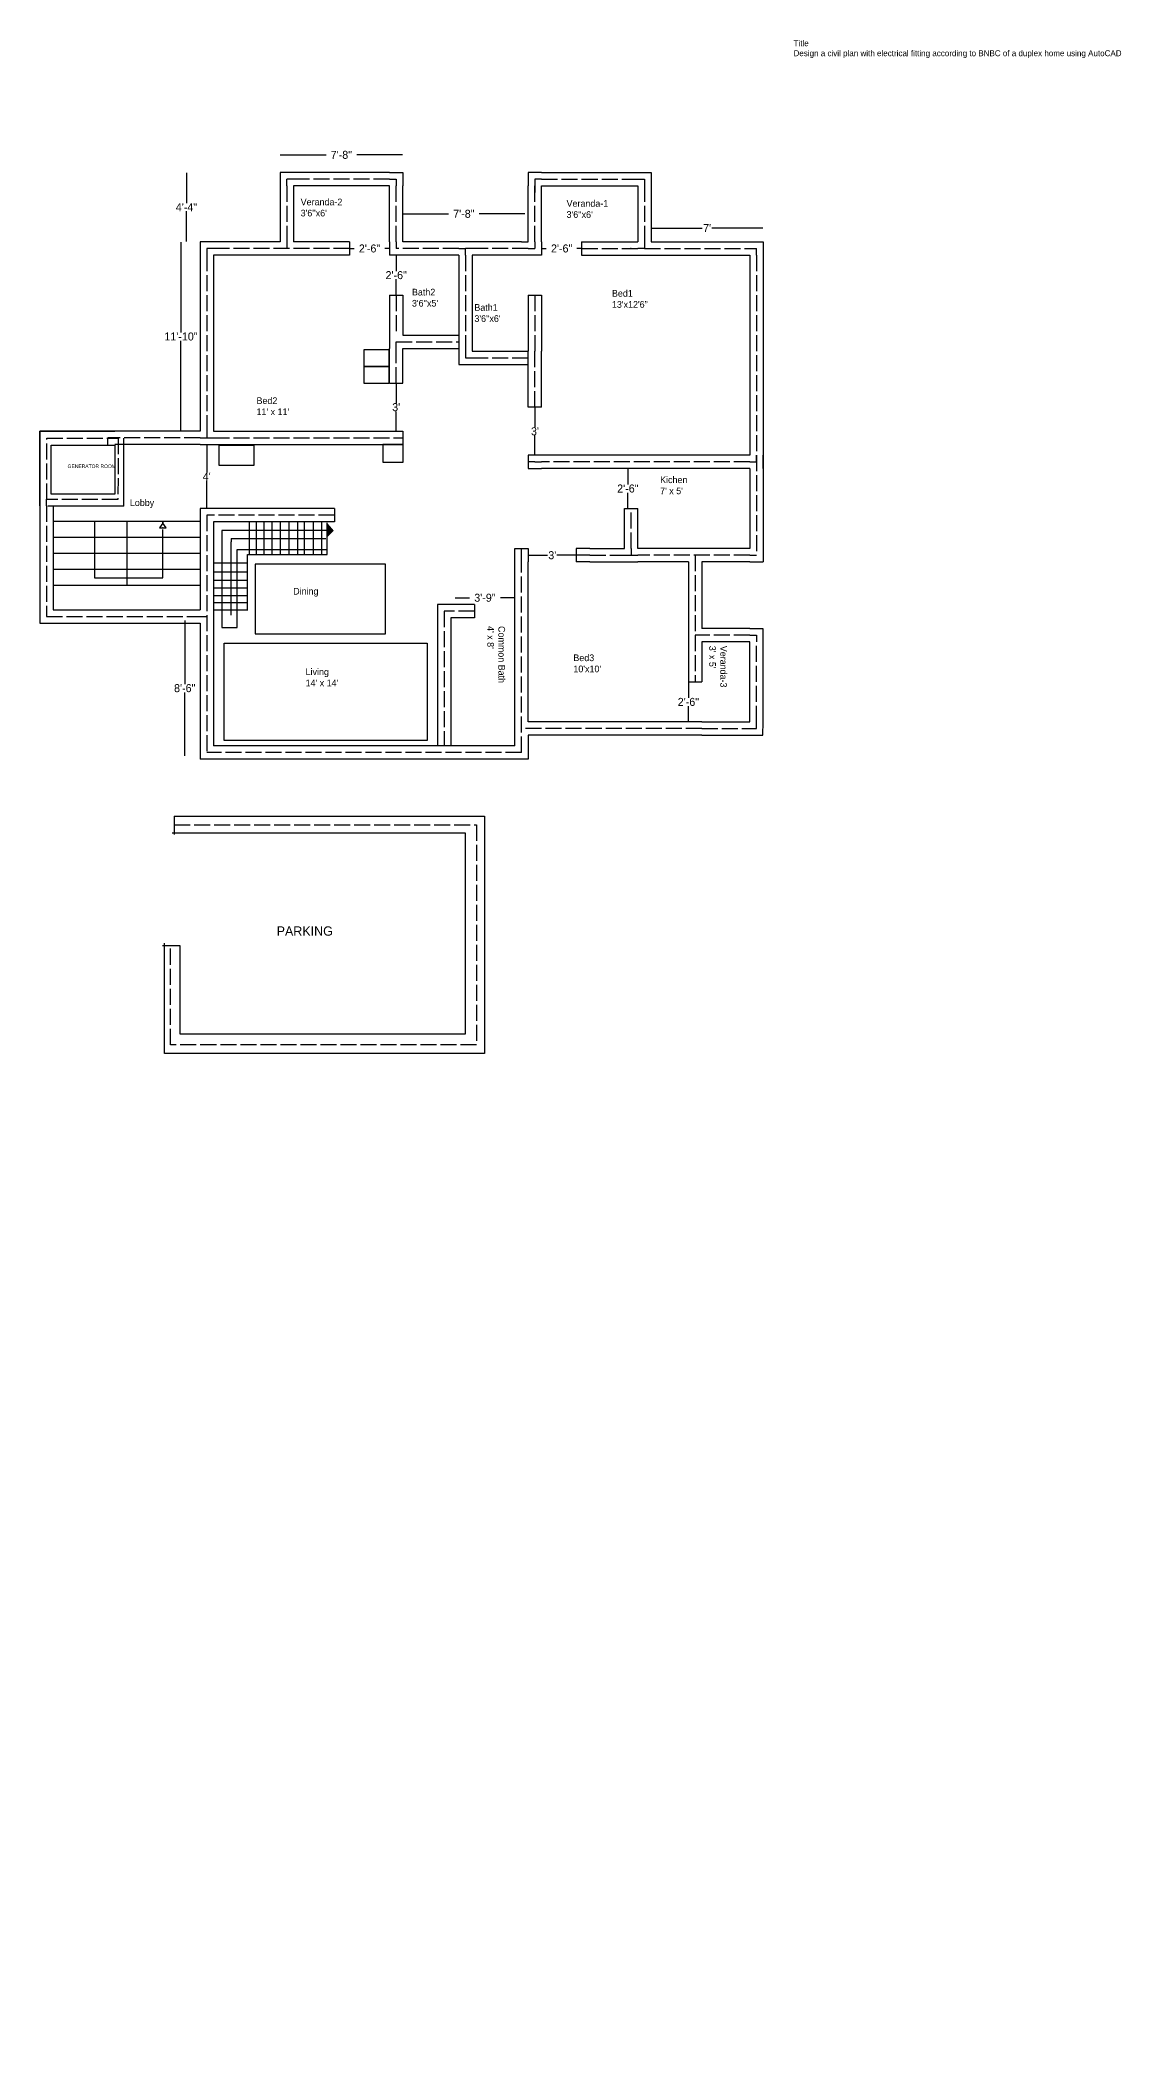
# Model space of a CAD drawing. Header units: inches. Extents: x -1391 to 658, y -82 to 1413.
# Drawn here: x -1391 to -580, y -82 to 1413 of the extents above; entities that cross this region are included whole.
import ezdxf

# ---------------------------------------------------------------- set-up
doc = ezdxf.new("R2010")
doc.units = ezdxf.units.IN
doc.header["$MEASUREMENT"] = 0
doc.linetypes.add('ACAD_ISO02W100', pattern=[15, 12, -3])
doc.dimstyles.get("Standard").update_dxf_attribs({"dimtxt": 0.18, "dimasz": 0.18, "dimexe": 0.18, "dimexo": 0.0625, "dimgap": 0.09, "dimtad": 0, "dimtih": 1, "dimtoh": 1, "dimdec": 4, "dimzin": 0, "dimdsep": 46, "dimtxsty": 'Standard', "dimcen": 0.09, "dimadec": 0, "dimazin": 0, "dimtfac": 1, "dimtdec": 4, "dimtofl": 0, "dimtmove": 0, "dimatfit": 3, "dimfxl": 1, "dimtolj": 1, "dimtzin": 0, "dimarcsym": 0})

# ---------------------------------------------------------------- blocks, each defined once
blk = doc.blocks.new('*D67')
at = {"color": 0, "lineweight": -2}
for p, q in [((-1079.3, 994.2), (-1068.7, 994.2)), ((-1034.8, 994.2), (-1045.5, 994.2))]:
    blk.add_line(p, q, dxfattribs=at)
at = {"color": 0}
for points in [[(-1079.3, 994.3), (-1079.3, 994.2), (-1079.5, 994.2)], [(-1034.8, 994.3), (-1034.8, 994.2), (-1034.6, 994.2)]]:
    blk.add_solid(points, dxfattribs=at)
at = {"layer": 'Defpoints', "color": 0}
for p in [(-1079.5, 994.2), (-1079.5, 989.1), (-1034.6, -82.1)]:
    blk.add_point(p, dxfattribs=at)
at = {"color": 0, "insert": (-1057.1, 994.2), "char_height": 6, "attachment_point": 5}
blk.add_mtext('\\A1;3\'-9"', dxfattribs=at)
blk = doc.blocks.new('*D68')
at = {"color": 0, "lineweight": -2}
for p, q in [((-1210.5, 1326.3), (-1176.2, 1326.3)), ((-1118.8, 1326.3), (-1153.1, 1326.3))]:
    blk.add_line(p, q, dxfattribs=at)
at = {"color": 0}
for points in [[(-1210.5, 1326.4), (-1210.5, 1326.3), (-1210.6, 1326.3)], [(-1118.8, 1326.4), (-1118.8, 1326.3), (-1118.7, 1326.3)]]:
    blk.add_solid(points, dxfattribs=at)
at = {"layer": 'Defpoints', "color": 0}
for p in [(-1118.7, 1326.3), (-1210.6, 1313.1), (-1118.7, 1313.1)]:
    blk.add_point(p, dxfattribs=at)
at = {"color": 0, "insert": (-1164.7, 1326.3), "char_height": 6, "attachment_point": 5}
blk.add_mtext('\\A1;7\'-8"', dxfattribs=at)
blk = doc.blocks.new('*D69')
at = {"color": 0, "lineweight": -2}
for p, q in [((-1118.5, 1282.1), (-1084.5, 1282.1)), ((-1027.3, 1282.1), (-1061.3, 1282.1))]:
    blk.add_line(p, q, dxfattribs=at)
at = {"color": 0}
for points in [[(-1118.5, 1282.1), (-1118.5, 1282), (-1118.6, 1282.1)], [(-1027.3, 1282.1), (-1027.3, 1282), (-1027.1, 1282.1)]]:
    blk.add_solid(points, dxfattribs=at)
at = {"layer": 'Defpoints', "color": 0}
for p in [(-1027.1, 1282.1), (-1118.6, 1261.1), (-1027.1, 1261.1)]:
    blk.add_point(p, dxfattribs=at)
at = {"color": 0, "insert": (-1072.9, 1282.1), "char_height": 6, "attachment_point": 5}
blk.add_mtext('\\A1;7\'-8"', dxfattribs=at)
blk = doc.blocks.new('*D70')
at = {"color": 0, "lineweight": -2}
for p, q in [((-932.5, 1271.4), (-894.2, 1271.4)), ((-848.8, 1271.4), (-887.1, 1271.4))]:
    blk.add_line(p, q, dxfattribs=at)
at = {"color": 0}
for points in [[(-932.5, 1271.5), (-932.5, 1271.4), (-932.6, 1271.4)], [(-848.8, 1271.5), (-848.8, 1271.4), (-848.6, 1271.4)]]:
    blk.add_solid(points, dxfattribs=at)
at = {"layer": 'Defpoints', "color": 0}
for p in [(-848.6, 1271.4), (-932.6, 1261.1), (-848.6, 1261.1)]:
    blk.add_point(p, dxfattribs=at)
at = {"color": 0, "insert": (-890.6, 1271.4), "char_height": 6, "attachment_point": 5}
blk.add_mtext("\\A1;7'", dxfattribs=at)
blk = doc.blocks.new('*D72')
at = {"color": 0, "lineweight": -2}
for p, q in [((-1284.9, 1260.9), (-1284.9, 1193.2)), ((-1284.9, 1119.3), (-1284.9, 1187))]:
    blk.add_line(p, q, dxfattribs=at)
at = {"color": 0}
for points in [[(-1285, 1260.9), (-1284.9, 1260.9), (-1284.9, 1261.1)], [(-1285, 1119.3), (-1284.9, 1119.3), (-1284.9, 1119.1)]]:
    blk.add_solid(points, dxfattribs=at)
at = {"layer": 'Defpoints', "color": 0}
for p in [(-1284.9, 1261.1), (-1270.6, 1261.1), (-1270.8, 1119.1)]:
    blk.add_point(p, dxfattribs=at)
at = {"color": 0, "insert": (-1284.9, 1190.1), "char_height": 6, "attachment_point": 5}
blk.add_mtext('\\A1;11\'-10"', dxfattribs=at)
blk = doc.blocks.new('*D65')
at = {"color": 0, "lineweight": -2}
for p, q in [((-1282.1, 977.2), (-1282.1, 929.5)), ((-1282.1, 875.6), (-1282.1, 923.3))]:
    blk.add_line(p, q, dxfattribs=at)
at = {"color": 0}
for points in [[(-1282.1, 977.2), (-1282, 977.2), (-1282.1, 977.4)], [(-1282.1, 875.6), (-1282, 875.6), (-1282.1, 875.4)]]:
    blk.add_solid(points, dxfattribs=at)
at = {"layer": 'Defpoints', "color": 0}
for p in [(-1282.1, 977.4), (-1260, 977.4), (-1260, 875.4)]:
    blk.add_point(p, dxfattribs=at)
at = {"color": 0, "insert": (-1282.1, 926.4), "char_height": 6, "attachment_point": 5}
blk.add_mtext('\\A1;8\'-6"', dxfattribs=at)
blk = doc.blocks.new('*D73')
at = {"color": 0, "lineweight": -2}
for p, q in [((-1024.5, 1026.1), (-1010.2, 1026.1)), ((-988.8, 1026.1), (-1003.1, 1026.1))]:
    blk.add_line(p, q, dxfattribs=at)
at = {"color": 0}
for points in [[(-1024.5, 1026.1), (-1024.5, 1026), (-1024.6, 1026.1)], [(-988.8, 1026.1), (-988.8, 1026), (-988.6, 1026.1)]]:
    blk.add_solid(points, dxfattribs=at)
at = {"layer": 'Defpoints', "color": 0}
for p in [(-1024.6, 1031.1), (-988.6, 1031.1), (-988.6, 1026.1)]:
    blk.add_point(p, dxfattribs=at)
at = {"color": 0, "insert": (-1006.6, 1026.1), "char_height": 6, "attachment_point": 5}
blk.add_mtext("\\A1;3'", dxfattribs=at)
blk = doc.blocks.new('*D74')
at = {"color": 0, "lineweight": -2}
for p, q in [((-1019.6, 1136.9), (-1019.6, 1122.1)), ((-1019.6, 1101.2), (-1019.6, 1115.9))]:
    blk.add_line(p, q, dxfattribs=at)
at = {"color": 0}
for points in [[(-1019.7, 1136.9), (-1019.6, 1136.9), (-1019.6, 1137.1)], [(-1019.7, 1101.2), (-1019.6, 1101.2), (-1019.6, 1101)]]:
    blk.add_solid(points, dxfattribs=at)
at = {"layer": 'Defpoints', "color": 0}
for p in [(-1024.6, 1137.1), (-1024.3, 1101), (-1019.6, 1101)]:
    blk.add_point(p, dxfattribs=at)
at = {"color": 0, "insert": (-1019.6, 1119), "char_height": 6, "attachment_point": 5}
blk.add_mtext("\\A1;3'", dxfattribs=at)
blk = doc.blocks.new('*D75')
at = {"color": 0, "lineweight": -2}
for p, q in [((-1123.6, 1154.9), (-1123.6, 1140.2)), ((-1123.6, 1119.3), (-1123.6, 1134))]:
    blk.add_line(p, q, dxfattribs=at)
at = {"color": 0}
for points in [[(-1123.7, 1154.9), (-1123.6, 1154.9), (-1123.6, 1155.1)], [(-1123.7, 1119.3), (-1123.6, 1119.3), (-1123.6, 1119.1)]]:
    blk.add_solid(points, dxfattribs=at)
at = {"layer": 'Defpoints', "color": 0}
for p in [(-1123.6, 1155.1), (-1118.6, 1155.1), (-1118.6, 1119.1)]:
    blk.add_point(p, dxfattribs=at)
at = {"color": 0, "insert": (-1123.6, 1137.1), "char_height": 6, "attachment_point": 5}
blk.add_mtext("\\A1;3'", dxfattribs=at)
blk = doc.blocks.new('*D76')
at = {"color": 0, "lineweight": -2}
for p, q in [((-950, 1090.9), (-950, 1079.2)), ((-950, 1061.3), (-950, 1073))]:
    blk.add_line(p, q, dxfattribs=at)
at = {"color": 0}
for points in [[(-950, 1090.9), (-950, 1090.9), (-950, 1091.1)], [(-950, 1061.3), (-950, 1061.3), (-950, 1061.1)]]:
    blk.add_solid(points, dxfattribs=at)
at = {"layer": 'Defpoints', "color": 0}
for p in [(-950, 1091.1), (-942.6, 1091.1), (-942.6, 1061.1)]:
    blk.add_point(p, dxfattribs=at)
at = {"color": 0, "insert": (-950, 1076.1), "char_height": 6, "attachment_point": 5}
blk.add_mtext('\\A1;2\'-6"', dxfattribs=at)
blk = doc.blocks.new('*D77')
at = {"color": 0, "lineweight": -2}
for p, q in [((-1158.5, 1256.1), (-1155.2, 1256.1)), ((-1128.8, 1256.1), (-1132.1, 1256.1))]:
    blk.add_line(p, q, dxfattribs=at)
at = {"color": 0}
for points in [[(-1158.5, 1256.1), (-1158.5, 1256), (-1158.6, 1256.1)], [(-1128.8, 1256.1), (-1128.8, 1256), (-1128.6, 1256.1)]]:
    blk.add_solid(points, dxfattribs=at)
at = {"layer": 'Defpoints', "color": 0}
for p in [(-1158.6, 1261.1), (-1128.6, 1261.1), (-1128.6, 1256.1)]:
    blk.add_point(p, dxfattribs=at)
at = {"color": 0, "insert": (-1143.6, 1256.1), "char_height": 6, "attachment_point": 5}
blk.add_mtext('\\A1;2\'-6"', dxfattribs=at)
blk = doc.blocks.new('*D78')
at = {"color": 0, "lineweight": -2}
for p, q in [((-1123.6, 1250.9), (-1123.6, 1239.2)), ((-1123.6, 1221.3), (-1123.6, 1233))]:
    blk.add_line(p, q, dxfattribs=at)
at = {"color": 0}
for points in [[(-1123.7, 1250.9), (-1123.6, 1250.9), (-1123.6, 1251.1)], [(-1123.7, 1221.3), (-1123.6, 1221.3), (-1123.6, 1221.1)]]:
    blk.add_solid(points, dxfattribs=at)
at = {"layer": 'Defpoints', "color": 0}
for p in [(-1123.6, 1251.1), (-1118.6, 1251.1), (-1118.6, 1221.1)]:
    blk.add_point(p, dxfattribs=at)
at = {"color": 0, "insert": (-1123.6, 1236.1), "char_height": 6, "attachment_point": 5}
blk.add_mtext('\\A1;2\'-6"', dxfattribs=at)
blk = doc.blocks.new('*D79')
at = {"color": 0, "lineweight": -2}
for p, q in [((-1014.5, 1256.1), (-1011.2, 1256.1)), ((-984.8, 1256.1), (-988.1, 1256.1))]:
    blk.add_line(p, q, dxfattribs=at)
at = {"color": 0}
for points in [[(-1014.5, 1256.1), (-1014.5, 1256), (-1014.6, 1256.1)], [(-984.8, 1256.1), (-984.8, 1256), (-984.6, 1256.1)]]:
    blk.add_solid(points, dxfattribs=at)
at = {"layer": 'Defpoints', "color": 0}
for p in [(-1014.6, 1256.1), (-1014.6, 1251.1), (-984.6, 1251.1)]:
    blk.add_point(p, dxfattribs=at)
at = {"color": 0, "insert": (-999.6, 1256.1), "char_height": 6, "attachment_point": 5}
blk.add_mtext('\\A1;2\'-6"', dxfattribs=at)
blk = doc.blocks.new('*D80')
at = {"color": 0, "lineweight": -2}
for p, q in [((-904.6, 930.9), (-904.6, 919.2)), ((-904.6, 901.3), (-904.6, 913))]:
    blk.add_line(p, q, dxfattribs=at)
at = {"color": 0}
for points in [[(-904.7, 930.9), (-904.6, 930.9), (-904.6, 931.1)], [(-904.7, 901.3), (-904.6, 901.3), (-904.6, 901.1)]]:
    blk.add_solid(points, dxfattribs=at)
at = {"layer": 'Defpoints', "color": 0}
for p in [(-904.6, 931.1), (-904.6, 901.1), (-904.6, 901.1)]:
    blk.add_point(p, dxfattribs=at)
at = {"color": 0, "insert": (-904.6, 916.1), "char_height": 6, "attachment_point": 5}
blk.add_mtext('\\A1;2\'-6"', dxfattribs=at)
blk = doc.blocks.new('*D81')
at = {"color": 0, "lineweight": -2}
for p, q in [((-1265.6, 1108.9), (-1265.6, 1088.2)), ((-1265.6, 1061.3), (-1265.6, 1082))]:
    blk.add_line(p, q, dxfattribs=at)
at = {"color": 0}
for points in [[(-1265.7, 1108.9), (-1265.6, 1108.9), (-1265.6, 1109.1)], [(-1265.7, 1061.3), (-1265.6, 1061.3), (-1265.6, 1061.1)]]:
    blk.add_solid(points, dxfattribs=at)
at = {"layer": 'Defpoints', "color": 0}
for p in [(-1270.6, 1109.1), (-1265.6, 1109.1), (-1270.6, 1061.1)]:
    blk.add_point(p, dxfattribs=at)
at = {"color": 0, "insert": (-1265.6, 1085.1), "char_height": 6, "attachment_point": 5}
blk.add_mtext("\\A1;4'", dxfattribs=at)
blk = doc.blocks.new('*D66')
at = {"color": 0, "lineweight": -2}
for p, q in [((-1280.8, 1312.9), (-1280.8, 1290.2)), ((-1280.8, 1261.3), (-1280.8, 1284))]:
    blk.add_line(p, q, dxfattribs=at)
at = {"color": 0}
for points in [[(-1280.8, 1312.9), (-1280.8, 1312.9), (-1280.8, 1313.1)], [(-1280.8, 1261.3), (-1280.8, 1261.3), (-1280.8, 1261.1)]]:
    blk.add_solid(points, dxfattribs=at)
at = {"layer": 'Defpoints', "color": 0}
for p in [(-1206.5, 1313.1), (-1280.8, 1261.1), (-1206.5, 1261.1)]:
    blk.add_point(p, dxfattribs=at)
at = {"color": 0, "insert": (-1280.8, 1287.1), "char_height": 6, "attachment_point": 5}
blk.add_mtext('\\A1;4\'-4"', dxfattribs=at)

msp = doc.modelspace()

# ---------------------------------------------------------------- hatches: boundary and pattern name
h = msp.add_hatch(color=256)
h.set_gradient(color1=(255, 255, 255), one_color=1, tint=1, name='CYLINDER')
h.paths.add_polyline_path([(-1170.3, 1044.5), (-1175.4, 1039.6), (-1175.4, 1044.7), (-1175.2, 1050.2)])

# ---------------------------------------------------------------- linework, layer by layer
for p, q in [((-1200.6, 1313.1), (-1210.6, 1313.1)), ((-1210.6, 1313.1), (-1210.6, 1303.1)), ((-1210.6, 1303.1), (-1210.6, 1261.1)), ((-1200.6, 1308.1), (-1205.6, 1308.1)), ((-1205.6, 1303.1), (-1205.6, 1308.1)), ((-1128.6, 1313.1), (-1200.6, 1313.1)), ((-1128.6, 1303.1), (-1200.6, 1303.1)), ((-1200.6, 1303.1), (-1200.6, 1261.1)), ((-1128.6, 1313.1), (-1118.7, 1313.1)), ((-1128.6, 1308.1), (-1123.6, 1308.1)), ((-1128.6, 1261.1), (-1128.6, 1303.1)), ((-1123.6, 1308.1), (-1123.6, 1303.1)), ((-1118.7, 1313.1), (-1118.6, 1303.1)), ((-1118.6, 1261.1), (-1118.6, 1303.1)), ((-1014.6, 1313.1), (-1024.6, 1313.1)), ((-1024.6, 1313.1), (-1024.6, 1303.1)), ((-1024.6, 1261.1), (-1024.6, 1303.1)), ((-1014.6, 1308.1), (-1019.6, 1308.1)), ((-1019.6, 1308.1), (-1019.6, 1298.1)), ((-1014.6, 1313.1), (-942.6, 1313.1)), ((-1014.6, 1261.1), (-1014.6, 1303.1)), ((-1014.6, 1303.1), (-942.6, 1303.1)), ((-942.6, 1313.1), (-932.6, 1313.1)), ((-942.6, 1308.1), (-937.6, 1308.1)), ((-942.6, 1303.1), (-942.6, 1261.1)), ((-937.6, 1308.1), (-937.6, 1303.1)), ((-932.6, 1313.1), (-932.6, 1303.1)), ((-932.6, 1303.1), (-932.6, 1261.1)), ((-1260.6, 1261.1), (-1270.6, 1261.1)), ((-1270.6, 1261.1), (-1270.6, 1251.1)), ((-1260.6, 1256.1), (-1265.6, 1256.1)), ((-1265.6, 1256.1), (-1265.6, 1251.1)), ((-1210.6, 1261.1), (-1260.6, 1261.1)), ((-1205.6, 1261.1), (-1205.6, 1256.1)), ((-1158.6, 1261.1), (-1200.6, 1261.1)), ((-1158.6, 1261.1), (-1158.6, 1251.1)), ((-1128.6, 1261.1), (-1128.6, 1251.1)), ((-1123.6, 1261.1), (-1123.6, 1256.1)), ((-1076.6, 1261.1), (-1118.6, 1261.1)), ((-1066.6, 1261.1), (-1076.6, 1261.1)), ((-1076.6, 1256.1), (-1071.6, 1256.1)), ((-1066.6, 1256.1), (-1071.6, 1256.1)), ((-1071.6, 1251.1), (-1071.6, 1256.1)), ((-1029.6, 1261.1), (-1066.6, 1261.1)), ((-1029.6, 1261.1), (-1024.6, 1261.1)), ((-1024.6, 1256.1), (-1019.6, 1256.1)), ((-1019.6, 1261.1), (-1019.6, 1256.1)), ((-1014.6, 1261.1), (-1014.6, 1251.1)), ((-984.6, 1261.1), (-942.6, 1261.1)), ((-984.6, 1261.1), (-984.6, 1251.1)), ((-937.6, 1261.1), (-937.6, 1256.1)), ((-932.6, 1261.1), (-858.6, 1261.1)), ((-858.6, 1261.1), (-848.6, 1261.1)), ((-858.6, 1256.1), (-853.6, 1256.1)), ((-853.6, 1251.1), (-853.6, 1256.1)), ((-848.6, 1261.1), (-848.6, 1251.1)), ((-1270.6, 1251.1), (-1270.6, 1119.1)), ((-1158.6, 1251.1), (-1260.6, 1251.1)), ((-1260.6, 1251.1), (-1260.6, 1119.1)), ((-1118.6, 1251.1), (-1128.6, 1251.1)), ((-1076.6, 1251.1), (-1118.6, 1251.1)), ((-1076.6, 1251.1), (-1076.6, 1179.1)), ((-1024.6, 1251.1), (-1066.6, 1251.1)), ((-1066.6, 1251.1), (-1066.6, 1179.1)), ((-1014.6, 1251.1), (-1024.6, 1251.1)), ((-984.6, 1251.1), (-942.6, 1251.1)), ((-942.6, 1251.1), (-858.6, 1251.1)), ((-858.6, 1251.1), (-858.6, 1101.1)), ((-848.6, 1251.1), (-848.6, 1101.1)), ((-1128.6, 1221.1), (-1128.6, 1191.1)), ((-1128.6, 1221.1), (-1118.6, 1221.1)), ((-1118.6, 1221.1), (-1118.6, 1191.1)), ((-1024.6, 1221.1), (-1024.6, 1179.1)), ((-1024.6, 1221.1), (-1014.6, 1221.1)), ((-1014.6, 1221.1), (-1014.6, 1179.1)), ((-1128.6, 1191.1), (-1128.6, 1181.1)), ((-1128.6, 1155.1), (-1128.6, 1181.1)), ((-1123.6, 1181.1), (-1123.6, 1186.1)), ((-1118.6, 1191.1), (-1076.6, 1191.1)), ((-1118.6, 1181.1), (-1076.6, 1181.1)), ((-1118.6, 1155.1), (-1118.6, 1181.1)), ((-1076.6, 1179.1), (-1076.6, 1169.1)), ((-1076.6, 1169.1), (-1066.6, 1169.1)), ((-1071.6, 1179.1), (-1071.6, 1174.1)), ((-1071.6, 1174.1), (-1066.6, 1174.1)), ((-1066.6, 1179.1), (-1024.6, 1179.1)), ((-1066.6, 1169.1), (-1024.6, 1169.1)), ((-1024.6, 1137.1), (-1024.6, 1179.1)), ((-1014.6, 1137.1), (-1014.6, 1179.1)), ((-1128.6, 1155.1), (-1118.6, 1155.1)), ((-1014.6, 1137.1), (-1024.6, 1137.1)), ((-1014.6, 1137.1), (-1014.6, 1147.1)), ((-1270.6, 1119.1), (-1390.6, 1119.1)), ((-1390.6, 1119.1), (-1390.6, 975.1)), ((-1339.6, 1109.1), (-1339.6, 1114.1)), ((-1270.6, 1109.1), (-1334.6, 1109.1)), ((-1327.7, 1062.9), (-1327.7, 1113.8)), ((-1270.6, 1109.1), (-1118.6, 1109.1)), ((-1265.6, 1119.1), (-1265.6, 1114.1)), ((-1265.6, 1114.1), (-1260.6, 1114.1)), ((-1265.6, 1114.1), (-1260.6, 1114.1)), ((-1260.6, 1119.1), (-1118.6, 1119.1)), ((-1118.6, 1119.1), (-1118.6, 1109.1)), ((-1024.6, 1101.1), (-1024.6, 1091.1)), ((-1014.6, 1101.1), (-1024.6, 1101.1)), ((-1019.6, 1096.1), (-1024.6, 1096.1)), ((-1019.6, 1096.1), (-1014.6, 1096.1)), ((-858.6, 1101.1), (-1014.6, 1101.1)), ((-858.6, 1096.1), (-853.6, 1096.1)), ((-853.6, 1096.1), (-853.6, 1101.1)), ((-848.6, 1091.1), (-848.6, 1101.1)), ((-848.6, 1101.1), (-848.6, 1021.1)), ((-1024.6, 1091.1), (-1014.6, 1091.1)), ((-858.6, 1091.1), (-1014.6, 1091.1)), ((-858.6, 1091.1), (-858.6, 1031.1)), ((-1385.6, 1063.1), (-1385.6, 1068.1)), ((-1384.8, 1063.1), (-1327.7, 1063.1)), ((-1380.6, 1063.1), (-1380.6, 985.1)), ((-1380.6, 1051.7), (-1270.6, 1051.7)), ((-1349.8, 1051.7), (-1349.8, 1009.2)), ((-1325.6, 1051.7), (-1325.6, 1003.7)), ((-1298.5, 1050.2), (-1300.9, 1046.7)), ((-1300.9, 1046.7), (-1296, 1046.7)), ((-1296, 1046.7), (-1298.5, 1050.2)), ((-1169.9, 1061.1), (-1270.6, 1061.1)), ((-1270.6, 1061.1), (-1270.6, 985.1)), ((-1169.9, 1051.1), (-1260.6, 1051.1)), ((-1260.6, 1051.1), (-1260.6, 883.1)), ((-1233.8, 1051.4), (-1233.8, 1027.1)), ((-1228.5, 1051.1), (-1228.5, 1026.9)), ((-1222.7, 1051.2), (-1222.7, 1027)), ((-1216.9, 1051.2), (-1216.9, 1027)), ((-1210.6, 1051.1), (-1210.6, 1026.9)), ((-1204, 1051.4), (-1204, 1027.1)), ((-1197.6, 1051.2), (-1197.6, 1027)), ((-1192.5, 1050.9), (-1192.5, 1026.6)), ((-1185.9, 1051.1), (-1185.9, 1026.9)), ((-1179.5, 1051), (-1179.5, 1026.8)), ((-1175.4, 1026.7), (-1175.4, 1050.4)), ((-1169.9, 1061.1), (-1169.9, 1051.1)), ((-952.6, 1031.1), (-952.6, 1061.1)), ((-952.6, 1061.1), (-942.6, 1061.1)), ((-942.6, 1031.1), (-942.6, 1061.1)), ((-1380.6, 1039.7), (-1270.6, 1039.7)), ((-1298.5, 1009.2), (-1298.5, 1045.3)), ((-1175.1, 1044.7), (-1254.2, 1044.7)), ((-1254.2, 1044.7), (-1254.2, 971.9)), ((-1247.3, 1038.6), (-1176.3, 1038.6)), ((-1247.3, 1038.6), (-1247.3, 1036.2)), ((-1247.3, 981.1), (-1247.3, 1036.2)), ((-1380.6, 1027.7), (-1270.6, 1027.7)), ((-1260, 1020.4), (-1235.7, 1020.4)), ((-1242.9, 971.9), (-1242.9, 1030.3)), ((-1242.9, 1030.3), (-1176, 1030.3)), ((-1235, 984.7), (-1235, 1026.7)), ((-1235, 1026.7), (-1175.4, 1026.7)), ((-1034.6, 1021.1), (-1034.6, 1031.1)), ((-1034.6, 1031.1), (-1024.6, 1031.1)), ((-1034.6, 883.1), (-1034.6, 1021.1)), ((-1029.6, 1021.1), (-1029.6, 1031.1)), ((-1024.6, 1031.1), (-1024.6, 1021.1)), ((-1024.6, 901.1), (-1024.6, 1021.1)), ((-978.6, 1031.1), (-988.6, 1031.1)), ((-988.6, 1031.1), (-988.6, 1021.1)), ((-978.6, 1026.1), (-988.6, 1026.1)), ((-978.6, 1021.1), (-988.6, 1021.1)), ((-978.6, 1031.1), (-952.6, 1031.1)), ((-978.6, 1021.1), (-952.6, 1021.1)), ((-952.6, 1026.1), (-947.6, 1026.1)), ((-952.6, 1021.1), (-942.6, 1021.1)), ((-947.6, 1031.1), (-947.6, 1026.1)), ((-947.6, 1026.1), (-942.6, 1026.1)), ((-858.6, 1031.1), (-942.6, 1031.1)), ((-904.6, 1021.1), (-942.6, 1021.1)), ((-904.6, 1021.1), (-904.6, 931.1)), ((-858.6, 1031.1), (-894.6, 1031.1)), ((-858.6, 1021.1), (-894.6, 1021.1)), ((-894.6, 1021.1), (-894.6, 971.1)), ((-858.6, 1026.1), (-853.6, 1026.1)), ((-858.6, 1021.1), (-848.6, 1021.1)), ((-1380.6, 1015.7), (-1270.6, 1015.7)), ((-1380.6, 1003.7), (-1270.6, 1003.7)), ((-1349.8, 1009.2), (-1298.5, 1009.2)), ((-1259.9, 1007.4), (-1235.6, 1007.4)), ((-1259.9, 1001.7), (-1235.6, 1001.7)), ((-1259.8, 1013.7), (-1235.5, 1013.7)), ((-1260, 990.6), (-1235.7, 990.6)), ((-1259.8, 995.9), (-1235.5, 995.9)), ((-1065, 989.1), (-1092.6, 989.1)), ((-1092.6, 989.1), (-1092.6, 883.1)), ((-1065, 989.1), (-1065, 979.1)), ((-1390.6, 975.1), (-1270.6, 975.1)), ((-1380.6, 985.1), (-1270.6, 985.1)), ((-1270.6, 975.1), (-1270.6, 873.1)), ((-1260, 985.1), (-1235.7, 985.1)), ((-1254.2, 971.9), (-1242.9, 971.9)), ((-1065, 979.1), (-1082.6, 979.1)), ((-1082.6, 979.1), (-1082.6, 883.1)), ((-894.6, 966.1), (-899.6, 966.1)), ((-858.6, 971.1), (-894.6, 971.1)), ((-894.6, 961.1), (-894.6, 931.1)), ((-858.6, 961.1), (-894.6, 961.1)), ((-858.6, 971.1), (-848.7, 971.1)), ((-858.6, 966.1), (-853.6, 966.1)), ((-858.6, 901.1), (-858.6, 961.1)), ((-853.6, 966.1), (-853.6, 961.1)), ((-848.7, 971.1), (-848.7, 961.1)), ((-848.6, 901.1), (-848.6, 961.1)), ((-904.6, 931.1), (-894.6, 931.1)), ((-1014.6, 901.1), (-1024.6, 901.1)), ((-894.6, 901.1), (-1014.6, 901.1)), ((-894.6, 901.1), (-858.6, 901.1)), ((-853.6, 896.1), (-853.6, 901.1)), ((-848.7, 891.1), (-848.6, 901.1)), ((-1034.6, 883.1), (-1260.6, 883.1)), ((-1014.6, 891.1), (-1024.6, 891.1)), ((-1024.6, 891.1), (-1024.6, 873.1)), ((-894.6, 891.1), (-1014.6, 891.1)), ((-894.6, 891.1), (-858.6, 891.1)), ((-858.6, 896.1), (-853.6, 896.1)), ((-858.6, 891.1), (-848.7, 891.1)), ((-1024.6, 873.1), (-1270.6, 873.1)), ((-1290.1, 830.5), (-1057.4, 830.5)), ((-1290.1, 830.5), (-1290.1, 816.6)), ((-1057.4, 830.5), (-1057.4, 652.5)), ((-1291.4, 817.9), (-1072, 817.9)), ((-1072, 817.9), (-1072, 667)), ((-1285.4, 733.2), (-1298.7, 733.2)), ((-1297.3, 652.5), (-1297.3, 735.2)), ((-1285.4, 667), (-1285.4, 733.2)), ((-1072, 667), (-1285.4, 667)), ((-1057.4, 652.5), (-1297.3, 652.5))]:
    msp.add_line(p, q)
at = {"linetype": 'ACAD_ISO02W100'}
for p, q in [((-1205.6, 1303.1), (-1205.6, 1261.1)), ((-1128.6, 1308.1), (-1200.6, 1308.1)), ((-1123.6, 1261.1), (-1123.6, 1303.1)), ((-1019.6, 1261.1), (-1019.6, 1303.1)), ((-1014.6, 1308.1), (-942.6, 1308.1)), ((-937.6, 1303.1), (-937.6, 1261.1)), ((-1158.6, 1256.1), (-1260.6, 1256.1)), ((-1076.6, 1256.1), (-1123.6, 1256.1)), ((-1024.6, 1256.1), (-1066.6, 1256.1)), ((-984.6, 1256.1), (-942.6, 1256.1)), ((-937.6, 1256.1), (-942.6, 1256.1)), ((-937.6, 1256.1), (-858.6, 1256.1)), ((-1265.6, 1251.1), (-1265.6, 1119.1)), ((-1071.6, 1251.1), (-1071.6, 1179.1)), ((-853.6, 1251.1), (-853.6, 1101.1)), ((-1123.6, 1221.1), (-1123.6, 1191.1)), ((-1019.6, 1221.1), (-1019.6, 1179.1)), ((-1123.6, 1186.1), (-1076.6, 1186.1)), ((-1123.6, 1155.1), (-1123.6, 1181.1)), ((-1066.6, 1174.1), (-1024.6, 1174.1)), ((-1019.6, 1137.1), (-1019.6, 1179.1)), ((-1270.6, 1114.1), (-1339.6, 1114.1)), ((-1270.6, 1114.1), (-1265.6, 1114.1)), ((-1260.6, 1114.1), (-1118.6, 1114.1)), ((-858.6, 1096.1), (-1014.6, 1096.1)), ((-853.6, 1101.1), (-853.6, 1026.1)), ((-1385.6, 1063.1), (-1385.6, 980.1)), ((-1169.9, 1056.1), (-1265.6, 1056.1)), ((-1265.6, 1056.1), (-1265.6, 878.1)), ((-947.6, 1031.1), (-947.6, 1061.1)), ((-1029.6, 878.1), (-1029.6, 1021.1)), ((-978.6, 1026.1), (-952.6, 1026.1)), ((-858.6, 1026.1), (-942.6, 1026.1)), ((-899.6, 1026.1), (-899.6, 931.1)), ((-1385.6, 980.1), (-1270.6, 980.1)), ((-1270.6, 980.1), (-1265.6, 980.1)), ((-1065, 984.1), (-1087.6, 984.1)), ((-1087.6, 984.1), (-1087.6, 883.1)), ((-858.6, 966.1), (-894.6, 966.1)), ((-853.6, 901.1), (-853.6, 961.1)), ((-1014.6, 896.1), (-1029.6, 896.1)), ((-894.6, 896.1), (-1014.6, 896.1)), ((-894.6, 896.1), (-858.6, 896.1)), ((-1029.6, 878.1), (-1265.6, 878.1)), ((-1290.1, 823.9), (-1063.4, 823.9)), ((-1063.4, 823.9), (-1063.4, 659.1)), ((-1292.7, 659.1), (-1292.7, 733.9)), ((-1063.4, 659.1), (-1292.7, 659.1))]:
    msp.add_line(p, q, dxfattribs=at)
for points in [[(-1147.6, 1180.4), (-1129.1, 1180.4), (-1129.1, 1167.7), (-1147.6, 1167.7)], [(-1147.6, 1167.7), (-1129.1, 1167.7), (-1129.1, 1155), (-1147.6, 1155)], [(-1382.3, 1108.6), (-1334.6, 1108.6), (-1334.6, 1072), (-1382.3, 1072)], [(-1256.2, 1108.6), (-1230.2, 1108.6), (-1230.2, 1093.4), (-1256.2, 1093.4)], [(-1133.6, 1095.9), (-1118.3, 1095.9), (-1118.3, 1109.2), (-1133.6, 1109.2)], [(-1131.7, 1019.3), (-1229.4, 1019.3), (-1229.4, 967.1), (-1131.7, 967.1)], [(-1252.5, 960.3), (-1100.5, 960.3), (-1100.5, 887.1), (-1252.5, 887.1)]]:
    msp.add_lwpolyline(points, close=True)
msp.add_lwpolyline([(-1390.6, 1063.1), (-1390.6, 1119.1), (-1334.6, 1119.1)])
msp.add_lwpolyline([(-1385.5, 1113.8), (-1331.9, 1113.8), (-1332.2, 1067.8), (-1385.5, 1067.8)], close=True, dxfattribs=at)
for p in [(-947.8, 1256.1), (-1298.5, 1050.7), (-1298.5, 1050.2), (-1298.5, 1046.7)]:
    msp.add_point(p)

# ---------------------------------------------------------------- texts
at = {"attachment_point": 1}
for s, insert, char_height, width in [('Title\\PDesign a civil plan with electrical fitting according to BNBC of a duplex home using AutoCAD', (-825.8, 1412.3), 4.5, 364.3), ("Veranda-2\\P3'6''x6'", (-1195.2, 1293.5), 5, 52.304), ("Veranda-1\\P3'6''x6'", (-995.9, 1292.4), 5, 72.095), ("Bath2\\P3'6''x5'", (-1111.8, 1225.9), 5, 39.582), ("Bath1\\P3'6''x6'", (-1065, 1214.4), 5, 38.875), ("Bed1\\P13'x12'6{\\fArial|b0|i0|c0|p34;”}", (-961.9, 1225), 5, 32.514), ("Bed2\\P11' x 11'", (-1228.3, 1144.5), 5, 122.986), ('{\\H2.857x;\\P\\H1.35x;GENERATOR ROOM}', (-1369.9, 1097.5), 0.7, 36.642), ("Kichen\\P7' x 5'", (-925.8, 1085.2), 5, 70.682), ('Lobby', (-1323.2, 1068), 5, 35.071), ('Dining', (-1200.8, 1001.6), 5, 30.972), ("Bed3\\P10'x10'", (-990.8, 951.7), 5, 77.75), ("Living\\P14' x 14'", (-1191.5, 941.2), 5, 83.404), ('PARKING', (-1213.2, 747.8), 7, 149.132)]:
    msp.add_mtext(s, dxfattribs=dict(at, insert=insert, char_height=char_height, width=width))
at = {"char_height": 5, "width": 55.75, "attachment_point": 1, "rotation": 270}
for s, insert in [("Common Bath\\P4' x 8'", (-1042, 973)), ("Veranda-3\\P3' x 5'", (-875.7, 958.2))]:
    msp.add_mtext(s, dxfattribs=dict(at, insert=insert))

# ---------------------------------------------------------------- dimensions: what is measured, and where the dimension line sits
for base, p1, p2, picture, middle in [((-1118.7, 1326.3), (-1210.6, 1313.1), (-1118.7, 1313.1), '*D68', (-1164.7, 1326.3)), ((-1027.1484765, 1282.0737728), (-1118.6484765, 1261.0737728), (-1027.1484765, 1261.0737728), '*D69', (-1072.8984765, 1282.0737728)), ((-848.6, 1271.4), (-932.6, 1261.1), (-848.6, 1261.1), '*D70', (-890.6, 1271.4)), ((-1128.6, 1256.1), (-1158.6, 1261.1), (-1128.6, 1261.1), '*D77', (-1143.6, 1256.1)), ((-1014.6, 1256.1), (-984.6, 1251.1), (-1014.6, 1251.1), '*D79', (-999.6, 1256.1)), ((-988.6, 1026.1), (-1024.6, 1031.1), (-988.6, 1031.1), '*D73', (-1006.6, 1026.1)), ((-1079.5, 994.2), (-1034.6, -82.1), (-1079.5, 989.1), '*D67', (-1057.1, 994.2))]:
    dim = msp.add_linear_dim(base=base, p1=p1, p2=p2, dimstyle='Standard', override={"dimtxt": 6, "dimdec": 0, "dimlunit": 3, "dimse1": 1, "dimse2": 1, "dimtdec": 0})
    dim.commit()
    dim.dimension.update_dxf_attribs({"geometry": picture, "text_midpoint": middle})
for base, p1, p2, picture, middle in [((-1280.8, 1261.1), (-1206.5, 1313.1), (-1206.5, 1261.1), '*D66', (-1280.8, 1287.1)), ((-1284.9, 1261.1), (-1270.8, 1119.1), (-1270.6, 1261.1), '*D72', (-1284.9, 1190.1)), ((-1123.6, 1251.1), (-1118.6, 1221.1), (-1118.6, 1251.1), '*D78', (-1123.6, 1236.1)), ((-1123.6, 1155.1), (-1118.6, 1119.1), (-1118.6, 1155.1), '*D75', (-1123.6, 1137.1)), ((-1019.6, 1101), (-1024.6, 1137.1), (-1024.3, 1101), '*D74', (-1019.6, 1119)), ((-1265.6, 1109.1), (-1270.6, 1061.1), (-1270.6, 1109.1), '*D81', (-1265.6, 1085.1)), ((-950, 1091.1), (-942.6, 1061.1), (-942.6, 1091.1), '*D76', (-950, 1076.1)), ((-1282.1, 977.4), (-1260, 875.4), (-1260, 977.4), '*D65', (-1282.1, 926.4)), ((-904.6, 901.1), (-904.6, 931.1), (-904.6, 901.1), '*D80', (-904.6, 916.1))]:
    dim = msp.add_linear_dim(base=base, p1=p1, p2=p2, angle=90, dimstyle='Standard', override={"dimtxt": 6, "dimdec": 0, "dimlunit": 3, "dimse1": 1, "dimse2": 1, "dimtdec": 0})
    dim.commit()
    dim.dimension.update_dxf_attribs({"geometry": picture, "text_midpoint": middle})

doc.saveas('drawing.dxf')
